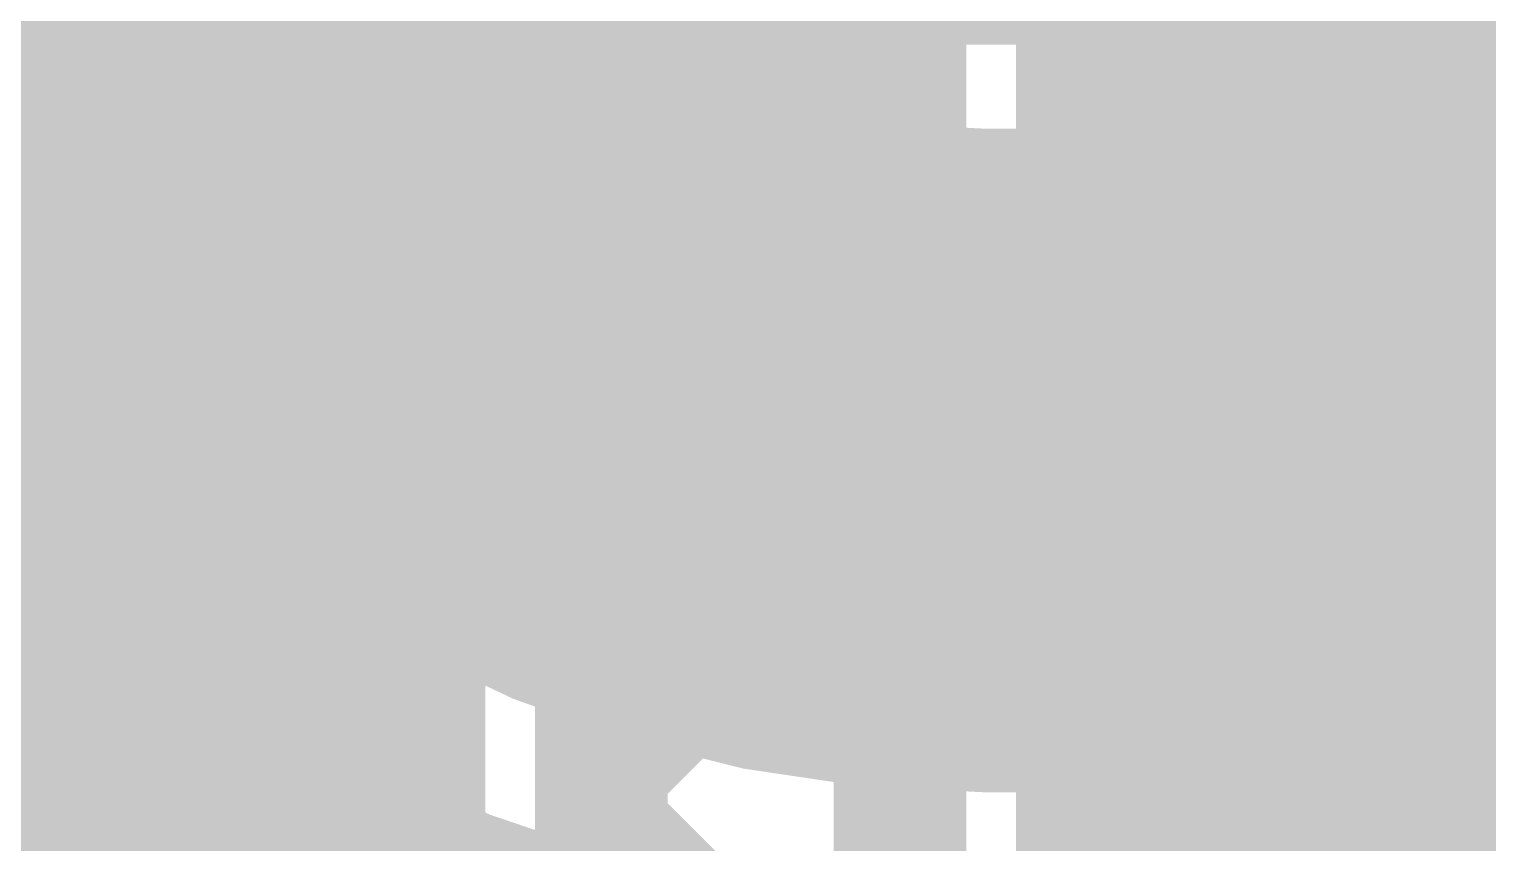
# Model space of a CAD drawing. Header units: millimetres. Extents: x 3.06 to 5.82, y 1.29 to 3.84.
# Drawn here: x 4.4505 to 4.5384, y 1.85 to 1.899 of the extents above; entities that cross this region are included whole.
import ezdxf

# ---------------------------------------------------------------- set-up
doc = ezdxf.new("R2010")
doc.units = ezdxf.units.MM
doc.header["$MEASUREMENT"] = 0
for name, color, linetype in [('BottomLayer', 5, 'Continuous'), ('BottomOverlay', 54, 'Continuous'), ('BottomPaste', 16, 'Continuous'), ('BottomSolder', 6, 'Continuous'), ('TopLayer', 1, 'Continuous')]:
    doc.layers.add(name, color=color, linetype=linetype)

# ---------------------------------------------------------------- blocks, each defined once
blk = doc.blocks.new('RES_0805_B_36')
at = {"layer": 'BottomLayer'}
for points in [[(-0.06, -0.025), (-0.02, -0.025), (-0.06, 0.025), (-0.02, 0.025)], [(0.02, -0.025), (0.06, -0.025), (0.02, 0.025), (0.06, 0.025)]]:
    blk.add_solid(points, dxfattribs=at)
at = {"layer": 'BottomOverlay', "const_width": 0.007874}
blk.add_lwpolyline([(0.065, -0.03), (-0.065, -0.03)], dxfattribs=at)
at = {"layer": 'BottomPaste'}
for points in [[(-0.06, -0.025), (-0.02, -0.025), (-0.06, 0.025), (-0.02, 0.025)], [(0.02, -0.025), (0.06, -0.025), (0.02, 0.025), (0.06, 0.025)]]:
    blk.add_solid(points, dxfattribs=at)
at = {"layer": 'BottomSolder'}
for points in [[(-0.064, -0.029), (-0.016, -0.029), (-0.064, 0.029), (-0.016, 0.029)], [(0.016, -0.029), (0.064, -0.029), (0.016, 0.029), (0.064, 0.029)]]:
    blk.add_solid(points, dxfattribs=at)

msp = doc.modelspace()

# ---------------------------------------------------------------- linework, layer by layer
at = {"layer": 'BottomLayer'}
for points, const_width in [([(4.485, 1.836), (4.485, 1.908)], 0.008), ([(4.503, 1.872), (4.503, 1.908)], 0.008), ([(4.485, 1.9072472), (4.503, 1.8892472)], 0.008), ([(4.485, 1.8828462), (4.503, 1.9008462)], 0.008), ([(4.534, 1.872), (4.604, 1.872)], 0.04), ([(4.419, 1.872), (4.454, 1.872)], 0.022), ([(4.485, 1.8789629), (4.503, 1.8609629)], 0.008), ([(4.485, 1.8545619), (4.503, 1.8725619)], 0.008), ([(4.503, 1.836), (4.503, 1.872)], 0.008), ([(4.485, 1.8506786), (4.8676786, 1.468)], 0.008)]:
    msp.add_lwpolyline(points, dxfattribs=dict(at, const_width=const_width))
for points, const_width in [([(4.501, 1.9008462, 1), (4.505, 1.9008462, 1)], 0.004), ([(4.501, 1.8892472, 1), (4.505, 1.8892472, 1)], 0.004), ([(4.524, 1.872, 1), (4.544, 1.872, 1)], 0.02), ([(4.483, 1.8828462, 1), (4.487, 1.8828462, 1)], 0.004), ([(4.4485, 1.872, 1), (4.4595, 1.872, 1)], 0.011), ([(4.483, 1.8789629, 1), (4.487, 1.8789629, 1)], 0.004), ([(4.501, 1.8725619, 1), (4.505, 1.8725619, 1)], 0.004), ([(4.501, 1.872, 1), (4.505, 1.872, 1)], 0.004), ([(4.501, 1.872, 1), (4.505, 1.872, 1)], 0.004), ([(4.501, 1.8609629, 1), (4.505, 1.8609629, 1)], 0.004), ([(4.483, 1.8545619, 1), (4.487, 1.8545619, 1)], 0.004), ([(4.483, 1.8506786, 1), (4.487, 1.8506786, 1)], 0.004)]:
    msp.add_lwpolyline(points, format="xyb", close=True, dxfattribs=dict(at, const_width=const_width))
at = {"layer": 'TopLayer'}
for points, const_width in [([(4.508, 1.873, -0.4142135623730951), (4.454, 1.927)], 0.04), ([(4.508, 1.842, -0.2641401859963455), (4.435, 1.8834569)], 0.008)]:
    msp.add_lwpolyline(points, format="xyb", dxfattribs=dict(at, const_width=const_width))
for points, const_width in [([(4.508, 1.873), (4.605, 1.873)], 0.04), ([(4.435, 1.8723943), (4.9143943, 1.393)], 0.008), ([(4.435, 1.8328462), (4.4594108, 1.857257)], 0.008), ([(4.435, 1.8045619), (4.4779334, 1.8474953)], 0.008)]:
    msp.add_lwpolyline(points, dxfattribs=dict(at, const_width=const_width))
for points, const_width in [([(4.498, 1.873, 1), (4.518, 1.873, 1)], 0.02), ([(4.498, 1.873, 1), (4.518, 1.873, 1)], 0.02), ([(4.4574108, 1.857257, 1), (4.4614108, 1.857257, 1)], 0.004), ([(4.4759334, 1.8474953, 1), (4.4799334, 1.8474953, 1)], 0.004)]:
    msp.add_lwpolyline(points, format="xyb", close=True, dxfattribs=dict(at, const_width=const_width))

# ---------------------------------------------------------------- block references
at = {"rotation": 180}
msp.add_blockref('RES_0805_B_36', (4.494, 1.872), dxfattribs=at)

doc.saveas('drawing.dxf')
